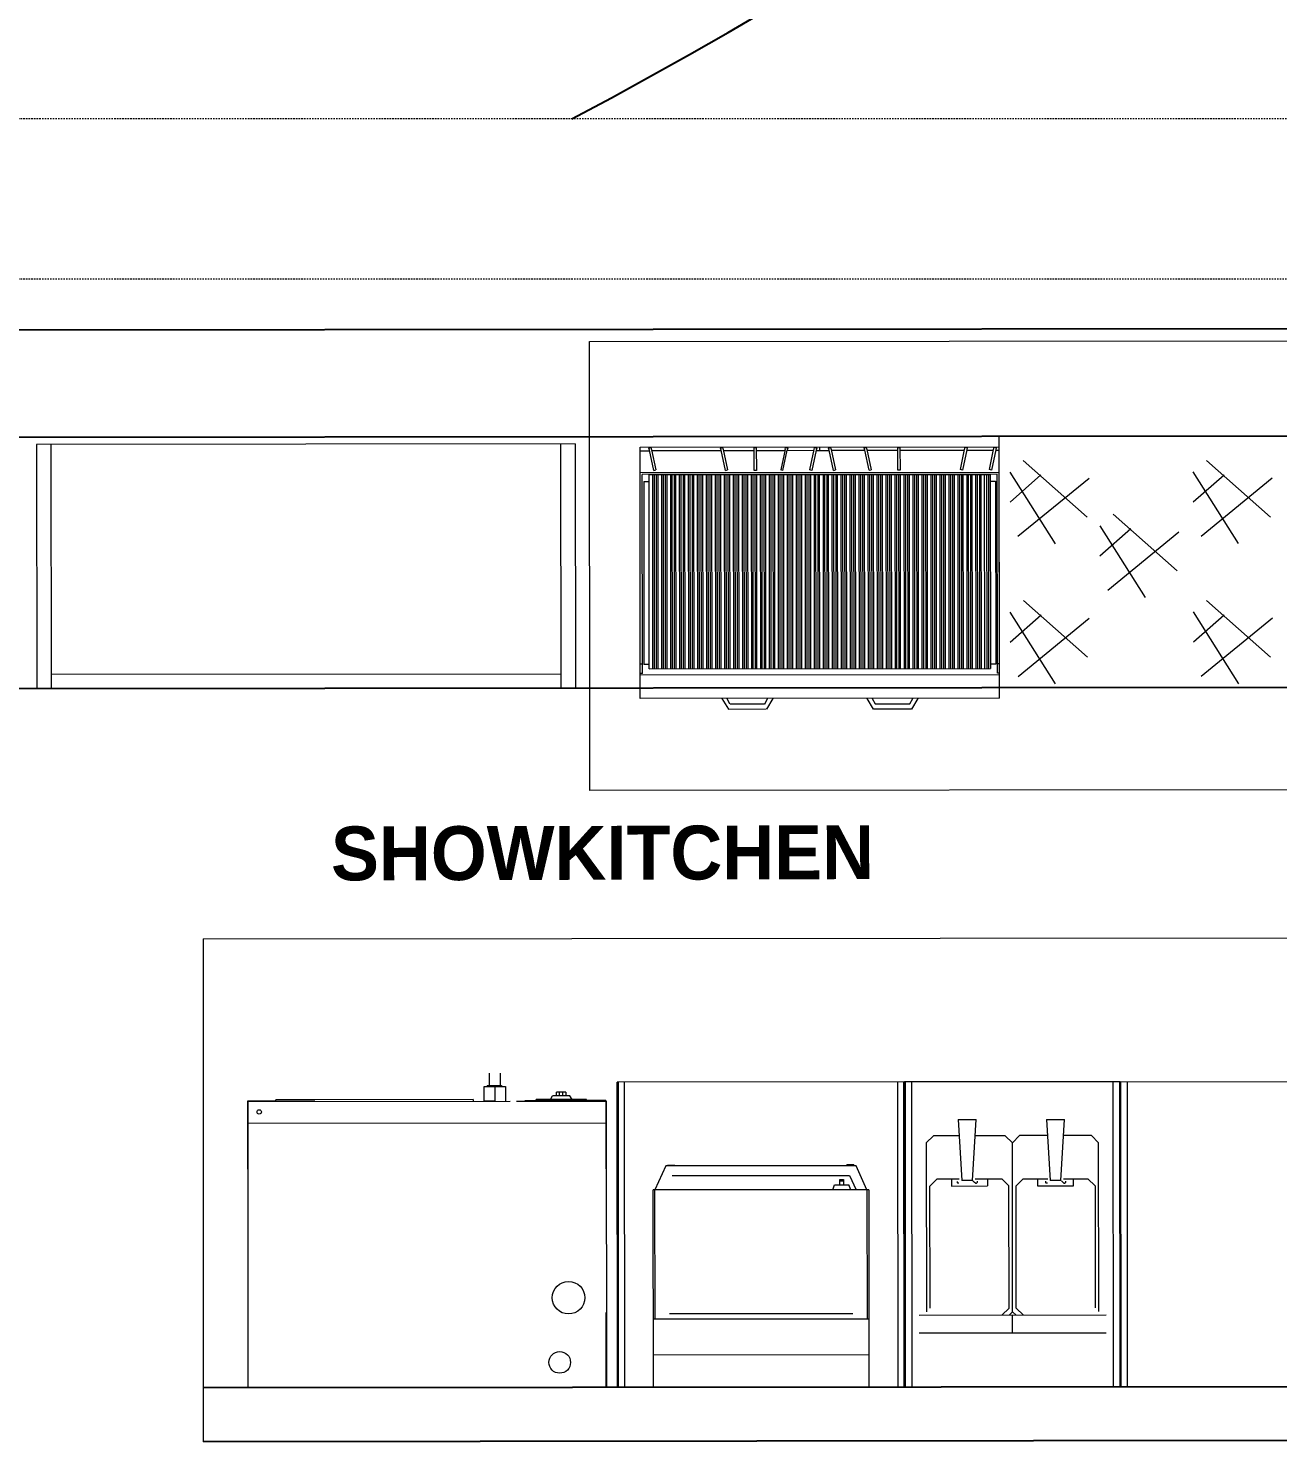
# Model space of a CAD drawing. Header units: inches. Extents: x 478327 to 492265, y -26791 to -22136.
# Drawn here: x 482452.6 to 482557.8, y -26233.5 to -26114.6 of the extents above; entities that cross this region are included whole.
import ezdxf

# ---------------------------------------------------------------- set-up
doc = ezdxf.new("R2010")
doc.units = ezdxf.units.IN
doc.header["$MEASUREMENT"] = 0
doc.linetypes.add('AUSGEZOGEN', pattern=[0])
doc.linetypes.add('HIDDEN2', pattern=[0.1875, 0.125, -0.0625])
for name, color, linetype in [('1', 7, 'Continuous'), ('A-GLASS', 4, 'Continuous'), ('I-WALL-IN', 3, 'Continuous'), ('K3-TEXT', 167, 'AUSGEZOGEN')]:
    doc.layers.add(name, color=color, linetype=linetype)
doc.layers.add('A-furniture', color=8, linetype='Continuous', lineweight=9)
doc.layers.add('TC-EQUIPMENT', color=251, linetype='Continuous', lineweight=5)
doc.styles.get("Standard").update_dxf_attribs({"font": ''})
doc.styles.get('Standard').set_extended_font_data('MicrogrammaSSi', bold=True)

msp = doc.modelspace()

# ---------------------------------------------------------------- linework, layer by layer
at = {"layer": '1'}
for p, q in [((482649.643, -26139.795), (482347.137, -26140.091)), ((482636.533, -26148.846), (482409.807, -26149.068)), ((482664.788, -26169.949), (482359.359, -26170.248)), ((482646.091, -26228.83), (482467.385, -26229.002)), ((482645.932, -26233.364), (482467.388, -26233.537))]:
    msp.add_line(p, q, dxfattribs=at)
at = {"layer": 'A-furniture', "linetype": 'HIDDEN2'}
for points, elevation in [([(482670.808, -26122.196), (482320.596, -26122.196)], 7.623), ([(482670.808, -26122.196), (482498.375, -26122.196)], 3.812), ([(482670.808, -26135.696), (482320.625, -26135.696)], 3.812), ([(482670.808, -26135.696), (482505.125, -26135.696)], 3.812)]:
    msp.add_lwpolyline(points, dxfattribs=dict(at, elevation=elevation))
at = {"layer": 'A-GLASS', "color": 4}
msp.add_arc((482318.594, -25780.954, 0.693), 385.703, 297.78218, 76.81682, dxfattribs=at)
at = {"layer": 'I-WALL-IN'}
for p, q in [((482498.404, -26122.196), (482498.404, -26122.18)), ((482498.404, -26122.18), (482498.404, -26122.196))]:
    msp.add_line(p, q, dxfattribs=at)
at = {"layer": 'TC-EQUIPMENT'}
for p, q in [((482499.854, -26140.934), (482620.774, -26140.819)), ((482499.89, -26178.722), (482499.854, -26140.934)), ((482498.662, -26149.556), (482453.317, -26149.6)), ((482453.317, -26149.6), (482453.337, -26170.156)), ((482454.526, -26149.599), (482454.546, -26170.155)), ((482497.472, -26170.114), (482497.453, -26149.557)), ((482498.662, -26149.556), (482498.681, -26170.113)), ((482582.713, -26148.856), (482534.345, -26148.902)), ((482534.366, -26170.063), (482534.345, -26148.902)), ((482504.116, -26149.838), (482534.346, -26149.809)), ((482504.137, -26170.999), (482504.116, -26149.838)), ((482504.116, -26150.14), (482504.921, -26150.139)), ((482504.866, -26149.918), (482505.038, -26149.87)), ((482504.911, -26150.094), (482504.866, -26149.918)), ((482505.273, -26151.798), (482504.911, -26150.094)), ((482505.038, -26149.87), (482505.087, -26150.045)), ((482505.087, -26150.045), (482505.448, -26151.75)), ((482510.946, -26150.133), (482505.107, -26150.139)), ((482510.888, -26149.913), (482511.063, -26149.864)), ((482510.937, -26150.088), (482510.888, -26149.913)), ((482511.297, -26151.793), (482510.937, -26150.088)), ((482511.063, -26149.864), (482511.111, -26150.04)), ((482511.111, -26150.04), (482511.473, -26151.744)), ((482513.72, -26150.131), (482511.131, -26150.134)), ((482513.72, -26149.859), (482513.901, -26149.858)), ((482513.722, -26151.794), (482513.72, -26149.859)), ((482513.901, -26149.858), (482513.904, -26151.793)), ((482516.3, -26150.128), (482513.902, -26150.131)), ((482516.32, -26150.035), (482515.962, -26151.74)), ((482516.137, -26151.788), (482516.495, -26150.083)), ((482516.32, -26150.035), (482516.365, -26149.859)), ((482516.365, -26149.859), (482516.541, -26149.908)), ((482518.74, -26150.126), (482516.486, -26150.128)), ((482516.541, -26149.908), (482516.495, -26150.083)), ((482518.401, -26151.738), (482518.76, -26150.032)), ((482518.935, -26150.081), (482518.577, -26151.786)), ((482518.76, -26150.032), (482518.808, -26149.857)), ((482518.808, -26149.857), (482518.983, -26149.905)), ((482518.925, -26150.126), (482520.036, -26150.125)), ((482518.983, -26149.905), (482518.935, -26150.081)), ((482519.231, -26149.824), (482519.231, -26150.125)), ((482519.981, -26149.904), (482520.156, -26149.856)), ((482520.026, -26150.08), (482519.981, -26149.904)), ((482520.388, -26151.784), (482520.026, -26150.08)), ((482520.156, -26149.856), (482520.202, -26150.031)), ((482520.202, -26150.031), (482520.563, -26151.736)), ((482523.038, -26150.122), (482520.222, -26150.125)), ((482522.98, -26149.901), (482523.155, -26149.852)), ((482523.028, -26150.077), (482522.98, -26149.901)), ((482523.39, -26151.781), (482523.028, -26150.077)), ((482523.155, -26149.852), (482523.204, -26150.028)), ((482523.204, -26150.028), (482523.565, -26151.733)), ((482525.812, -26150.119), (482523.223, -26150.122)), ((482525.814, -26151.782), (482525.812, -26149.847)), ((482525.812, -26149.847), (482525.993, -26149.847)), ((482525.993, -26149.847), (482525.995, -26151.781)), ((482531.416, -26150.114), (482525.994, -26150.119)), ((482531.077, -26151.725), (482531.435, -26150.02)), ((482531.61, -26150.068), (482531.253, -26151.773)), ((482531.435, -26150.02), (482531.483, -26149.845)), ((482531.483, -26149.845), (482531.655, -26149.893)), ((482533.855, -26150.112), (482531.601, -26150.114)), ((482531.655, -26149.893), (482531.61, -26150.068)), ((482533.517, -26151.723), (482533.875, -26150.018)), ((482534.05, -26150.066), (482533.692, -26151.771)), ((482533.875, -26150.018), (482533.923, -26149.842)), ((482533.923, -26149.842), (482534.098, -26149.891)), ((482534.346, -26150.111), (482534.041, -26150.111)), ((482534.098, -26149.891), (482534.05, -26150.066)), ((482534.366, -26170.97), (482534.346, -26149.809)), ((482504.118, -26151.954), (482534.348, -26151.925)), ((482534.173, -26152.094), (482504.294, -26152.123)), ((482505.273, -26151.798), (482505.448, -26151.75)), ((482511.297, -26151.793), (482511.473, -26151.744)), ((482513.904, -26151.793), (482513.722, -26151.794)), ((482516.137, -26151.788), (482515.962, -26151.74)), ((482518.577, -26151.786), (482518.401, -26151.738)), ((482520.388, -26151.784), (482520.563, -26151.736)), ((482523.39, -26151.781), (482523.565, -26151.733)), ((482525.995, -26151.781), (482525.814, -26151.782)), ((482531.253, -26151.773), (482531.077, -26151.725)), ((482533.692, -26151.771), (482533.517, -26151.723)), ((482534.189, -26168.854), (482534.173, -26152.094)), ((482539.071, -26157.966), (482535.255, -26151.924)), ((482536.373, -26150.956), (482541.761, -26155.727)), ((482554.488, -26157.951), (482550.673, -26151.909)), ((482551.79, -26150.941), (482557.178, -26155.712)), ((482504.31, -26168.882), (482504.294, -26152.123)), ((482504.421, -26152.709), (482504.436, -26168.127)), ((482504.421, -26152.709), (482504.875, -26152.709)), ((482504.874, -26152.165), (482533.592, -26152.137)), ((482504.89, -26168.489), (482504.874, -26152.165)), ((482505.155, -26152.164), (482505.171, -26168.489)), ((482505.337, -26168.488), (482505.322, -26152.164)), ((482505.466, -26152.164), (482505.482, -26168.488)), ((482505.645, -26168.488), (482505.63, -26152.164)), ((482505.911, -26152.164), (482505.927, -26168.488)), ((482506.093, -26168.488), (482506.077, -26152.163)), ((482506.223, -26152.164), (482506.238, -26168.488)), ((482506.401, -26168.488), (482506.386, -26152.163)), ((482506.667, -26152.163), (482506.682, -26168.487)), ((482506.849, -26168.487), (482506.833, -26152.163)), ((482506.978, -26152.163), (482506.994, -26168.487)), ((482507.157, -26168.487), (482507.141, -26152.162)), ((482507.422, -26152.162), (482507.438, -26168.487)), ((482507.604, -26168.486), (482507.589, -26152.162)), ((482507.734, -26152.162), (482507.75, -26168.486)), ((482507.913, -26168.486), (482507.897, -26152.162)), ((482508.178, -26152.162), (482508.194, -26168.486)), ((482508.36, -26168.485), (482508.344, -26152.161)), ((482508.49, -26152.161), (482508.505, -26168.485)), ((482508.669, -26168.486), (482508.653, -26152.161)), ((482508.934, -26152.161), (482508.95, -26168.485)), ((482509.116, -26168.485), (482509.1, -26152.161)), ((482509.245, -26152.161), (482509.261, -26168.485)), ((482509.424, -26168.485), (482509.408, -26152.16)), ((482509.69, -26152.16), (482509.705, -26168.484)), ((482509.871, -26168.484), (482509.856, -26152.16)), ((482510.001, -26152.16), (482510.017, -26168.484)), ((482510.18, -26168.484), (482510.164, -26152.16)), ((482510.446, -26152.16), (482510.461, -26168.484)), ((482510.627, -26168.483), (482510.612, -26152.159)), ((482510.757, -26152.159), (482510.773, -26168.483)), ((482510.936, -26168.483), (482510.92, -26152.159)), ((482511.201, -26152.158), (482511.217, -26168.483)), ((482511.383, -26168.483), (482511.368, -26152.159)), ((482511.512, -26152.158), (482511.528, -26168.483)), ((482511.691, -26168.483), (482511.676, -26152.158)), ((482511.957, -26152.158), (482511.973, -26168.482)), ((482512.139, -26168.482), (482512.123, -26152.158)), ((482512.268, -26152.158), (482512.284, -26168.482)), ((482512.448, -26168.482), (482512.431, -26152.157)), ((482512.713, -26152.157), (482512.729, -26168.482)), ((482512.895, -26168.481), (482512.879, -26152.157)), ((482513.024, -26152.157), (482513.04, -26168.481)), ((482513.203, -26168.481), (482513.187, -26152.157)), ((482513.469, -26152.156), (482513.484, -26168.481)), ((482513.65, -26168.48), (482513.635, -26152.156)), ((482513.78, -26152.156), (482513.795, -26168.48)), ((482513.958, -26168.48), (482513.943, -26152.156)), ((482514.224, -26152.156), (482514.24, -26168.48)), ((482514.406, -26168.48), (482514.39, -26152.156)), ((482514.536, -26152.155), (482514.551, -26168.48)), ((482514.715, -26168.48), (482514.699, -26152.156)), ((482514.98, -26152.155), (482514.996, -26168.479)), ((482515.162, -26168.479), (482515.146, -26152.155)), ((482515.291, -26152.155), (482515.307, -26168.479)), ((482515.47, -26168.479), (482515.455, -26152.154)), ((482515.736, -26152.154), (482515.751, -26168.479)), ((482515.917, -26168.478), (482515.902, -26152.154)), ((482516.047, -26152.154), (482516.062, -26168.478)), ((482516.226, -26168.478), (482516.21, -26152.154)), ((482516.491, -26152.153), (482516.507, -26168.478)), ((482516.674, -26168.478), (482516.658, -26152.153)), ((482516.803, -26152.153), (482516.819, -26168.477)), ((482516.982, -26168.477), (482516.966, -26152.153)), ((482517.247, -26152.153), (482517.263, -26168.477)), ((482517.429, -26168.477), (482517.413, -26152.153)), ((482517.559, -26152.153), (482517.574, -26168.477)), ((482517.737, -26168.477), (482517.722, -26152.152)), ((482518.003, -26152.152), (482518.018, -26168.476)), ((482518.185, -26168.476), (482518.169, -26152.152)), ((482518.314, -26152.152), (482518.33, -26168.476)), ((482518.493, -26168.476), (482518.478, -26152.152)), ((482518.758, -26152.151), (482518.774, -26168.476)), ((482518.941, -26168.476), (482518.925, -26152.151)), ((482519.07, -26152.151), (482519.086, -26168.475)), ((482519.249, -26168.475), (482519.233, -26152.151)), ((482519.515, -26152.151), (482519.53, -26168.475)), ((482519.697, -26168.475), (482519.681, -26152.15)), ((482519.826, -26152.15), (482519.841, -26168.474)), ((482520.005, -26168.475), (482519.989, -26152.15)), ((482520.27, -26152.15), (482520.286, -26168.474)), ((482520.452, -26168.474), (482520.436, -26152.15)), ((482520.581, -26152.15), (482520.597, -26168.474)), ((482520.76, -26168.474), (482520.745, -26152.149)), ((482521.026, -26152.149), (482521.042, -26168.474)), ((482521.208, -26168.474), (482521.192, -26152.149)), ((482521.337, -26152.149), (482521.353, -26168.473)), ((482521.516, -26168.473), (482521.501, -26152.149)), ((482521.782, -26152.149), (482521.797, -26168.473)), ((482521.964, -26168.472), (482521.948, -26152.148)), ((482522.093, -26152.148), (482522.109, -26168.472)), ((482522.272, -26168.472), (482522.256, -26152.148)), ((482522.537, -26152.148), (482522.553, -26168.472)), ((482522.719, -26168.472), (482522.704, -26152.148)), ((482522.849, -26152.148), (482522.865, -26168.472)), ((482523.028, -26168.472), (482523.012, -26152.147)), ((482523.293, -26152.147), (482523.309, -26168.471)), ((482523.475, -26168.471), (482523.459, -26152.147)), ((482523.605, -26152.147), (482523.62, -26168.471)), ((482523.783, -26168.471), (482523.768, -26152.147)), ((482524.049, -26152.146), (482524.064, -26168.471)), ((482524.231, -26168.47), (482524.215, -26152.146)), ((482524.36, -26152.146), (482524.376, -26168.47)), ((482524.539, -26168.47), (482524.523, -26152.146)), ((482524.805, -26152.146), (482524.82, -26168.47)), ((482524.987, -26168.469), (482524.971, -26152.145)), ((482525.116, -26152.145), (482525.132, -26168.47)), ((482525.295, -26168.47), (482525.28, -26152.145)), ((482525.561, -26152.145), (482525.576, -26168.469)), ((482525.742, -26168.469), (482525.727, -26152.145)), ((482525.872, -26152.145), (482525.887, -26168.469)), ((482526.05, -26168.469), (482526.035, -26152.145)), ((482526.316, -26152.144), (482526.332, -26168.468)), ((482526.498, -26168.468), (482526.482, -26152.144)), ((482526.627, -26152.144), (482526.643, -26168.468)), ((482526.806, -26168.468), (482526.791, -26152.143)), ((482527.072, -26152.144), (482527.088, -26168.468)), ((482527.254, -26168.468), (482527.238, -26152.143)), ((482527.384, -26152.143), (482527.399, -26168.468)), ((482527.563, -26168.467), (482527.547, -26152.143)), ((482527.828, -26152.143), (482527.843, -26168.467)), ((482528.01, -26168.467), (482527.994, -26152.142)), ((482528.139, -26152.142), (482528.155, -26168.466)), ((482528.318, -26168.467), (482528.302, -26152.142)), ((482528.584, -26152.142), (482528.599, -26168.466)), ((482528.765, -26168.466), (482528.75, -26152.142)), ((482528.895, -26152.142), (482528.911, -26168.466)), ((482529.074, -26168.466), (482529.058, -26152.142)), ((482529.339, -26152.142), (482529.355, -26168.466)), ((482529.521, -26168.465), (482529.505, -26152.141)), ((482529.651, -26152.141), (482529.666, -26168.466)), ((482529.83, -26168.465), (482529.814, -26152.141)), ((482530.095, -26152.141), (482530.11, -26168.465)), ((482530.277, -26168.465), (482530.262, -26152.14)), ((482530.406, -26152.14), (482530.422, -26168.464)), ((482530.585, -26168.464), (482530.569, -26152.14)), ((482530.851, -26152.14), (482530.866, -26168.464)), ((482531.033, -26168.464), (482531.017, -26152.139)), ((482531.162, -26152.14), (482531.178, -26168.464)), ((482531.341, -26168.464), (482531.325, -26152.14)), ((482531.607, -26152.139), (482531.622, -26168.463)), ((482531.789, -26168.463), (482531.772, -26152.139)), ((482531.918, -26152.139), (482531.934, -26168.463)), ((482532.097, -26168.463), (482532.081, -26152.139)), ((482532.362, -26152.138), (482532.378, -26168.463)), ((482532.544, -26168.463), (482532.529, -26152.138)), ((482532.673, -26152.138), (482532.689, -26168.462)), ((482532.852, -26168.462), (482532.837, -26152.138)), ((482533.133, -26168.462), (482533.118, -26152.138)), ((482533.284, -26152.137), (482533.3, -26168.462)), ((482533.43, -26152.137), (482533.445, -26168.462)), ((482533.592, -26152.137), (482533.608, -26168.462)), ((482533.593, -26152.681), (482534.046, -26152.681)), ((482534.046, -26152.681), (482534.061, -26168.098)), ((482535.257, -26154.452), (482537.856, -26152.163)), ((482541.908, -26152.462), (482535.925, -26157.365)), ((482550.675, -26154.437), (482553.273, -26152.149)), ((482557.326, -26152.447), (482551.343, -26157.35)), ((482549.322, -26160.254), (482543.935, -26155.483)), ((482542.817, -26156.451), (482546.633, -26162.494)), ((482542.819, -26158.979), (482545.418, -26156.691)), ((482549.47, -26156.989), (482543.487, -26161.892)), ((482536.384, -26162.746), (482541.771, -26167.516)), ((482551.802, -26162.731), (482557.189, -26167.502)), ((482539.083, -26169.756), (482535.266, -26163.714)), ((482535.269, -26166.242), (482537.867, -26163.953)), ((482554.5, -26169.741), (482550.683, -26163.699)), ((482550.686, -26166.227), (482553.285, -26163.939)), ((482541.92, -26164.252), (482535.937, -26169.155)), ((482557.337, -26164.237), (482551.354, -26169.14)), ((482504.134, -26168.067), (482504.309, -26168.066)), ((482504.89, -26168.126), (482504.436, -26168.127)), ((482504.89, -26168.489), (482533.608, -26168.462)), ((482534.061, -26168.098), (482533.608, -26168.099)), ((482534.188, -26168.038), (482534.364, -26168.037)), ((482454.545, -26168.946), (482497.471, -26168.904)), ((482504.31, -26168.882), (482504.134, -26168.883)), ((482534.365, -26169.005), (482504.134, -26169.034)), ((482534.364, -26168.853), (482534.189, -26168.854)), ((482453.337, -26170.156), (482498.681, -26170.113)), ((482534.366, -26170.97), (482504.137, -26170.999)), ((482511.006, -26170.992), (482511.547, -26171.889)), ((482511.682, -26171.451), (482511.441, -26170.992)), ((482514.608, -26171.458), (482514.854, -26170.989)), ((482515.289, -26170.988), (482514.745, -26171.896)), ((482523.759, -26171.878), (482523.219, -26170.981)), ((482523.653, -26170.98), (482523.895, -26171.439)), ((482526.822, -26171.445), (482527.067, -26170.977)), ((482527.502, -26170.976), (482526.958, -26171.884)), ((482534.366, -26170.063), (482582.734, -26170.017)), ((482514.735, -26171.896), (482511.556, -26171.899)), ((482511.695, -26171.445), (482514.596, -26171.442)), ((482526.949, -26171.884), (482523.768, -26171.887)), ((482523.907, -26171.433), (482526.809, -26171.431)), ((482620.811, -26178.607), (482499.89, -26178.722)), ((482467.349, -26191.215), (482588.269, -26191.099)), ((482467.388, -26233.537), (482467.388, -26191.215)), ((482491.436, -26203.555), (482491.436, -26202.527)), ((482492.342, -26202.527), (482492.343, -26203.554)), ((482526.386, -26203.252), (482502.202, -26203.276)), ((482525.781, -26203.253), (482525.805, -26228.858)), ((482526.35, -26228.857), (482526.325, -26203.252)), ((482544.524, -26203.235), (482526.385, -26203.252)), ((482526.385, -26203.252), (482526.41, -26228.948)), ((482526.386, -26203.252), (482526.41, -26228.948)), ((482526.47, -26228.857), (482526.446, -26203.252)), ((482527.015, -26228.856), (482526.99, -26203.252)), ((482543.919, -26203.235), (482543.943, -26228.841)), ((482544.463, -26203.235), (482544.488, -26228.84)), ((482544.524, -26203.235), (482559.639, -26203.221)), ((482544.524, -26203.235), (482544.548, -26228.931)), ((482544.548, -26228.931), (482544.524, -26203.235)), ((482544.608, -26228.84), (482544.584, -26203.235)), ((482545.153, -26228.839), (482545.128, -26203.234)), ((482490.983, -26203.633), (482491.89, -26203.632)), ((482490.984, -26204.873), (482490.983, -26203.633)), ((482491.255, -26203.556), (482492.464, -26203.554)), ((482491.255, -26203.556), (482491.255, -26203.616)), ((482492.464, -26203.615), (482491.255, -26203.616)), ((482491.436, -26203.633), (482491.436, -26203.616)), ((482491.86, -26203.555), (482491.859, -26203.616)), ((482491.89, -26203.632), (482491.891, -26204.872)), ((482491.92, -26203.632), (482492.796, -26203.631)), ((482491.921, -26204.872), (482491.92, -26203.632)), ((482492.343, -26203.615), (482492.343, -26203.632)), ((482492.464, -26203.554), (482492.464, -26203.615)), ((482492.796, -26203.631), (482492.798, -26204.871)), ((482496.577, -26204.729), (482496.758, -26204.427)), ((482498.208, -26204.426), (482496.758, -26204.427)), ((482497.881, -26204.124), (482497.083, -26204.124)), ((482497.084, -26204.426), (482497.083, -26204.124)), ((482497.338, -26204.426), (482497.338, -26204.124)), ((482497.628, -26204.426), (482497.628, -26204.124)), ((482497.881, -26204.124), (482497.882, -26204.426)), ((482498.39, -26204.728), (482498.208, -26204.426)), ((482502.226, -26228.971), (482502.202, -26203.276)), ((482502.262, -26203.275), (482502.286, -26228.88)), ((482502.831, -26228.879), (482502.806, -26203.275)), ((482471.103, -26204.845), (482476.756, -26204.84)), ((482471.109, -26210.588), (482471.103, -26204.845)), ((482471.123, -26204.905), (482493.191, -26204.884)), ((482471.146, -26228.998), (482471.123, -26204.905)), ((482490.077, -26204.736), (482473.45, -26204.751)), ((482473.45, -26204.903), (482473.45, -26204.751)), ((482490.077, -26204.736), (482490.077, -26204.887)), ((482491.891, -26204.872), (482490.984, -26204.873)), ((482493.705, -26204.883), (482501.262, -26204.876)), ((482494.46, -26204.882), (482494.461, -26204.822)), ((482494.461, -26204.822), (482500.506, -26204.816)), ((482499.6, -26204.726), (482495.367, -26204.73)), ((482495.368, -26204.821), (482495.367, -26204.73)), ((482501.242, -26204.816), (482495.801, -26204.822)), ((482496.758, -26204.79), (482496.757, -26204.729)), ((482498.118, -26204.788), (482496.758, -26204.79)), ((482497.438, -26204.789), (482497.438, -26204.728)), ((482498.118, -26204.728), (482498.118, -26204.788)), ((482499.6, -26204.817), (482499.6, -26204.726)), ((482500.506, -26204.816), (482500.506, -26204.877)), ((482501.242, -26204.816), (482501.248, -26210.56)), ((482501.262, -26204.876), (482501.285, -26228.969)), ((482471.124, -26206.719), (482501.264, -26206.69)), ((482530.893, -26206.422), (482532.404, -26206.421)), ((482530.893, -26206.422), (482531.2, -26211.561)), ((482532.107, -26211.56), (482532.404, -26206.421)), ((482538.33, -26206.415), (482539.841, -26206.414)), ((482538.33, -26206.415), (482538.637, -26211.554)), ((482539.544, -26211.553), (482539.841, -26206.414)), ((482528.808, -26207.785), (482528.204, -26208.39)), ((482530.975, -26207.782), (482528.808, -26207.785)), ((482534.854, -26207.779), (482532.326, -26207.781)), ((482535.46, -26208.383), (482534.854, -26207.779)), ((482536.064, -26207.778), (482535.46, -26208.383)), ((482538.411, -26207.775), (482536.064, -26207.778)), ((482542.109, -26207.772), (482539.762, -26207.774)), ((482542.714, -26208.376), (482542.109, -26207.772)), ((482528.204, -26208.39), (482528.218, -26222.598)), ((482535.473, -26222.591), (482535.46, -26208.383)), ((482542.728, -26222.584), (482542.714, -26208.376)), ((482506.28, -26210.321), (482505.374, -26212.348)), ((482522.301, -26210.306), (482506.28, -26210.321)), ((482506.431, -26210.261), (482507.035, -26210.26)), ((482506.431, -26210.321), (482506.431, -26210.261)), ((482507.035, -26210.26), (482507.035, -26210.321)), ((482522.12, -26210.246), (482521.515, -26210.247)), ((482521.516, -26210.307), (482521.515, -26210.247)), ((482522.12, -26210.246), (482522.12, -26210.306)), ((482523.21, -26212.331), (482522.301, -26210.306)), ((482506.824, -26211.137), (482521.758, -26211.123)), ((482520.942, -26211.456), (482521.244, -26211.456)), ((482520.942, -26211.909), (482520.942, -26211.456)), ((482521.244, -26211.456), (482521.245, -26211.909)), ((482521.758, -26211.123), (482522.303, -26212.331)), ((482528.51, -26212.017), (482529.114, -26211.412)), ((482529.114, -26211.412), (482530.988, -26211.41)), ((482530.323, -26211.411), (482530.324, -26212.015)), ((482532.107, -26211.56), (482531.2, -26211.561)), ((482532.318, -26211.408), (482534.555, -26211.406)), ((482533.346, -26211.408), (482533.347, -26212.013)), ((482534.555, -26211.406), (482535.16, -26212.01)), ((482535.765, -26212.01), (482536.369, -26211.405)), ((482536.369, -26211.405), (482538.425, -26211.403)), ((482537.579, -26211.404), (482537.579, -26212.008)), ((482539.544, -26211.553), (482538.637, -26211.554)), ((482539.574, -26211.583), (482539.695, -26211.704)), ((482539.755, -26211.402), (482541.811, -26211.399)), ((482540.602, -26212.006), (482540.601, -26211.401)), ((482541.811, -26211.399), (482542.416, -26212.004)), ((482523.362, -26212.33), (482505.223, -26212.348)), ((482505.239, -26228.974), (482505.223, -26212.348)), ((482505.385, -26223.23), (482505.374, -26212.348)), ((482520.338, -26212.333), (482520.489, -26211.91)), ((482520.489, -26211.91), (482521.698, -26211.909)), ((482521.245, -26211.607), (482520.943, -26211.607)), ((482521.85, -26212.332), (482521.698, -26211.909)), ((482523.21, -26212.331), (482523.221, -26223.214)), ((482523.362, -26212.33), (482523.377, -26228.957)), ((482528.52, -26222.295), (482528.51, -26212.017)), ((482530.324, -26212.015), (482533.347, -26212.013)), ((482530.807, -26211.622), (482530.807, -26211.713)), ((482530.807, -26211.713), (482530.868, -26211.773)), ((482530.958, -26211.773), (482530.868, -26211.773)), ((482532.137, -26211.591), (482532.258, -26211.711)), ((482532.349, -26211.771), (482532.258, -26211.711)), ((482532.349, -26211.771), (482532.44, -26211.771)), ((482532.5, -26211.711), (482532.44, -26211.771)), ((482532.5, -26211.62), (482532.5, -26211.711)), ((482535.17, -26222.289), (482535.16, -26212.01)), ((482535.775, -26222.288), (482535.765, -26212.01)), ((482537.579, -26212.008), (482540.602, -26212.006)), ((482538.244, -26211.615), (482538.244, -26211.706)), ((482538.304, -26211.766), (482538.244, -26211.706)), ((482538.395, -26211.766), (482538.304, -26211.766)), ((482539.785, -26211.764), (482539.695, -26211.704)), ((482539.785, -26211.764), (482539.876, -26211.764)), ((482539.936, -26211.704), (482539.876, -26211.764)), ((482539.936, -26211.613), (482539.936, -26211.704)), ((482542.416, -26212.004), (482542.426, -26222.282)), ((482535.17, -26222.289), (482534.566, -26222.894)), ((482536.38, -26222.892), (482535.775, -26222.288)), ((482501.266, -26228.97), (482501.26, -26222.652)), ((482523.372, -26223.213), (482505.234, -26223.23)), ((482522.011, -26222.761), (482506.594, -26222.776)), ((482543.333, -26222.886), (482527.613, -26222.901)), ((482535.171, -26222.893), (482535.473, -26222.591)), ((482535.776, -26222.893), (482535.473, -26222.591)), ((482535.475, -26224.405), (482535.473, -26222.893)), ((482543.334, -26224.397), (482527.615, -26224.412)), ((482523.375, -26226.236), (482505.237, -26226.254)), ((482588.305, -26228.887), (482467.385, -26229.002))]:
    msp.add_line(p, q, dxfattribs=at)
for centre, radius in [((482472.061, -26205.78), 0.183), ((482498.104, -26221.415), 1.371), ((482497.353, -26226.857), 0.914)]:
    msp.add_circle(centre, radius, dxfattribs=at)

# ---------------------------------------------------------------- texts
at = {"layer": 'K3-TEXT', "width": 0.9975}
msp.add_text('SHOWKITCHEN', height=4.53451, rotation=0.14357, dxfattribs=at).set_placement((482478.113, -26186.297))

doc.saveas('drawing.dxf')
